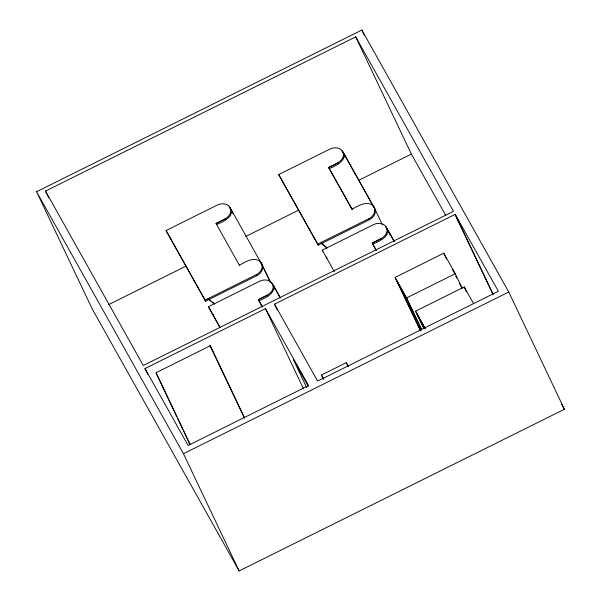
<?xml version="1.0" encoding="UTF-8"?>
<svg xmlns="http://www.w3.org/2000/svg" width="601" height="601" viewBox="0 0 601 601"><rect width="100%" height="100%" fill="white"/><g stroke="black" fill="none" stroke-linecap="round" stroke-linejoin="round"><path stroke-width="0.9" d="M270.262 281.756L261.277 262.96C264.605 267.498 261.495 273.635 256.785 275.709L205.58 301.161L166.567 231.573L166.071 230.529L217.269 205.076C221.897 202.567 229.514 203.596 230.822 209.471C231.67 217.735 221.596 220.409 216.037 223.489L216.533 224.526C222.423 222.107 235.93 216.127 229.943 207.721M375.084 209.456L343.847 153.578L374.678 208.464C376.842 212.874 373.439 217.81 369.427 219.718L318.23 245.17L279.21 175.582L278.714 174.538L329.919 149.086C334.547 146.576 342.157 147.606 343.471 153.48C344.313 161.744 334.239 164.419 328.687 167.499L329.183 168.535C335.433 166.454 349.459 159.055 341.954 150.941M166.071 230.529L205.091 300.117L256.289 274.665C261.142 272.629 264.56 265.627 260.12 261.51C253.599 256.229 245.418 262.261 239.386 265.124M278.714 174.538L317.734 244.126L368.939 218.674C373.784 216.63 377.203 209.636 372.77 205.519C366.249 200.238 358.061 206.271 352.028 209.133M220.079 327.688L208.412 306.713L259.609 281.26C264.237 278.744 271.847 279.781 273.162 285.655C274.003 293.919 263.937 296.594 258.377 299.666L258.873 300.71C265.124 298.629 279.149 291.222 271.652 283.116M322.752 251.158L322.256 250.121L373.461 224.669C378.089 222.16 385.699 223.189 387.014 229.064C387.855 237.327 377.789 240.002 372.229 243.074L372.725 244.119C378.607 241.7 392.122 235.712 386.127 227.313M36.578 191.742L361.87 30.05L508.747 292.011L564.422 409.258L239.13 570.95L92.253 308.989L36.578 191.742L183.463 453.702L239.13 570.95M45.488 191.073L355.709 36.871L453.515 211.312L143.293 365.513L45.488 191.073L48.689 197.819M170.444 238.484L170.909 238.251M283.086 182.494L283.552 182.261M108.728 304.557L186.07 266.115M245.764 236.441L298.727 210.117M358.421 180.443L411.385 154.119L445.822 215.541M261.292 263.441L270.533 282.493M212.777 314.669L213.25 314.436M326.628 258.077L327.094 257.844L326.133 257.033M144.991 368.541L265.469 308.659L308.598 385.579L188.121 445.461L144.991 368.541L147.793 374.446M274.499 304.166L455.212 214.339L498.349 291.26L317.628 381.087L274.499 304.166L277.309 310.071M420.557 331.038L395.09 277.414L443.778 253.209L455.28 273.718L462.109 288.112M395.09 277.414L406.592 297.923L455.28 273.718M423.833 328.589L415.561 311.168L464.242 286.962L473.535 303.528M323.436 379.201L321.452 375.024L346.304 362.666L348.46 366.527M183.463 453.702L508.747 292.011M321.46 243.007L327.124 247.77M321.272 243.337L326.936 248.1M208.817 298.998L210.943 300.785M212.356 301.972L214.482 303.76M207.923 298.735L214.294 304.091M373.266 206.564L374.423 208.014M385.504 226.524L386.811 228.162M229.312 206.932L232.595 212.731M260.616 262.554L261.773 264.004M561.665 404.353L564.422 409.258M459.397 283.371L461.989 288.255M394.271 241.437L387.39 229.161L394.309 241.662M374.183 207.42L373.927 206.969L382.386 224.834M415.561 311.168L425.29 328.514M416.643 313.444L425.11 328.552M396.172 279.69L407.673 300.2M376.346 250.422L372.229 243.074L381.214 238.499L381.71 239.536M372.725 244.119L375.925 249.836M352.096 209.246L328.687 167.499L337.672 162.916L338.168 163.953M329.183 168.535L352.066 209.358M322.256 250.121L334.351 271.682M231.197 209.569L262.442 265.447M280.419 298.028L273.538 285.753L279.998 297.435M321.452 375.024L323.616 378.878M308.298 386.24L293.416 359.706L306.608 387.487M239.423 265.349L216.037 223.489L225.022 218.907L225.518 219.951M262.502 307.013L258.377 299.666L267.362 295.083L267.858 296.128M258.873 300.71L262.081 306.427M208.412 306.713L220.041 327.462M455.212 214.339L493.263 294.475M455.919 216.368L492.767 293.972M361.87 30.05L364.266 35.113M355.709 36.871L411.385 154.119M464.242 286.962L466.661 292.041M455.746 276.054L456.722 278.105M443.778 253.209L446.596 259.136M386.293 227.231L389.966 234.811M342.743 151.655L345.635 157.567M417.988 315.848L424.005 328.507M368.939 218.674L369.427 219.718M406.592 297.923L421.662 329.656M406.426 297.976L421.654 330.047M397.524 282.094L420.369 330.204M317.734 244.126L318.23 245.17M346.304 362.666L347.889 366.017M272.441 283.822L275.326 289.742M230.1 207.645L232.865 213.468M256.289 274.665L256.785 275.709M265.469 308.659L303.52 388.787M205.091 300.117L205.58 301.161M244.69 418.123L210.32 345.733L156.102 372.68L190.081 444.229M209.817 345.229L244.194 417.62M156.005 373.018L176.792 416.786M177.588 418.476L182.787 429.414M183.583 431.097L189.984 444.567M454.266 272.907L452.823 269.804L453.139 270.375"/></g></svg>
